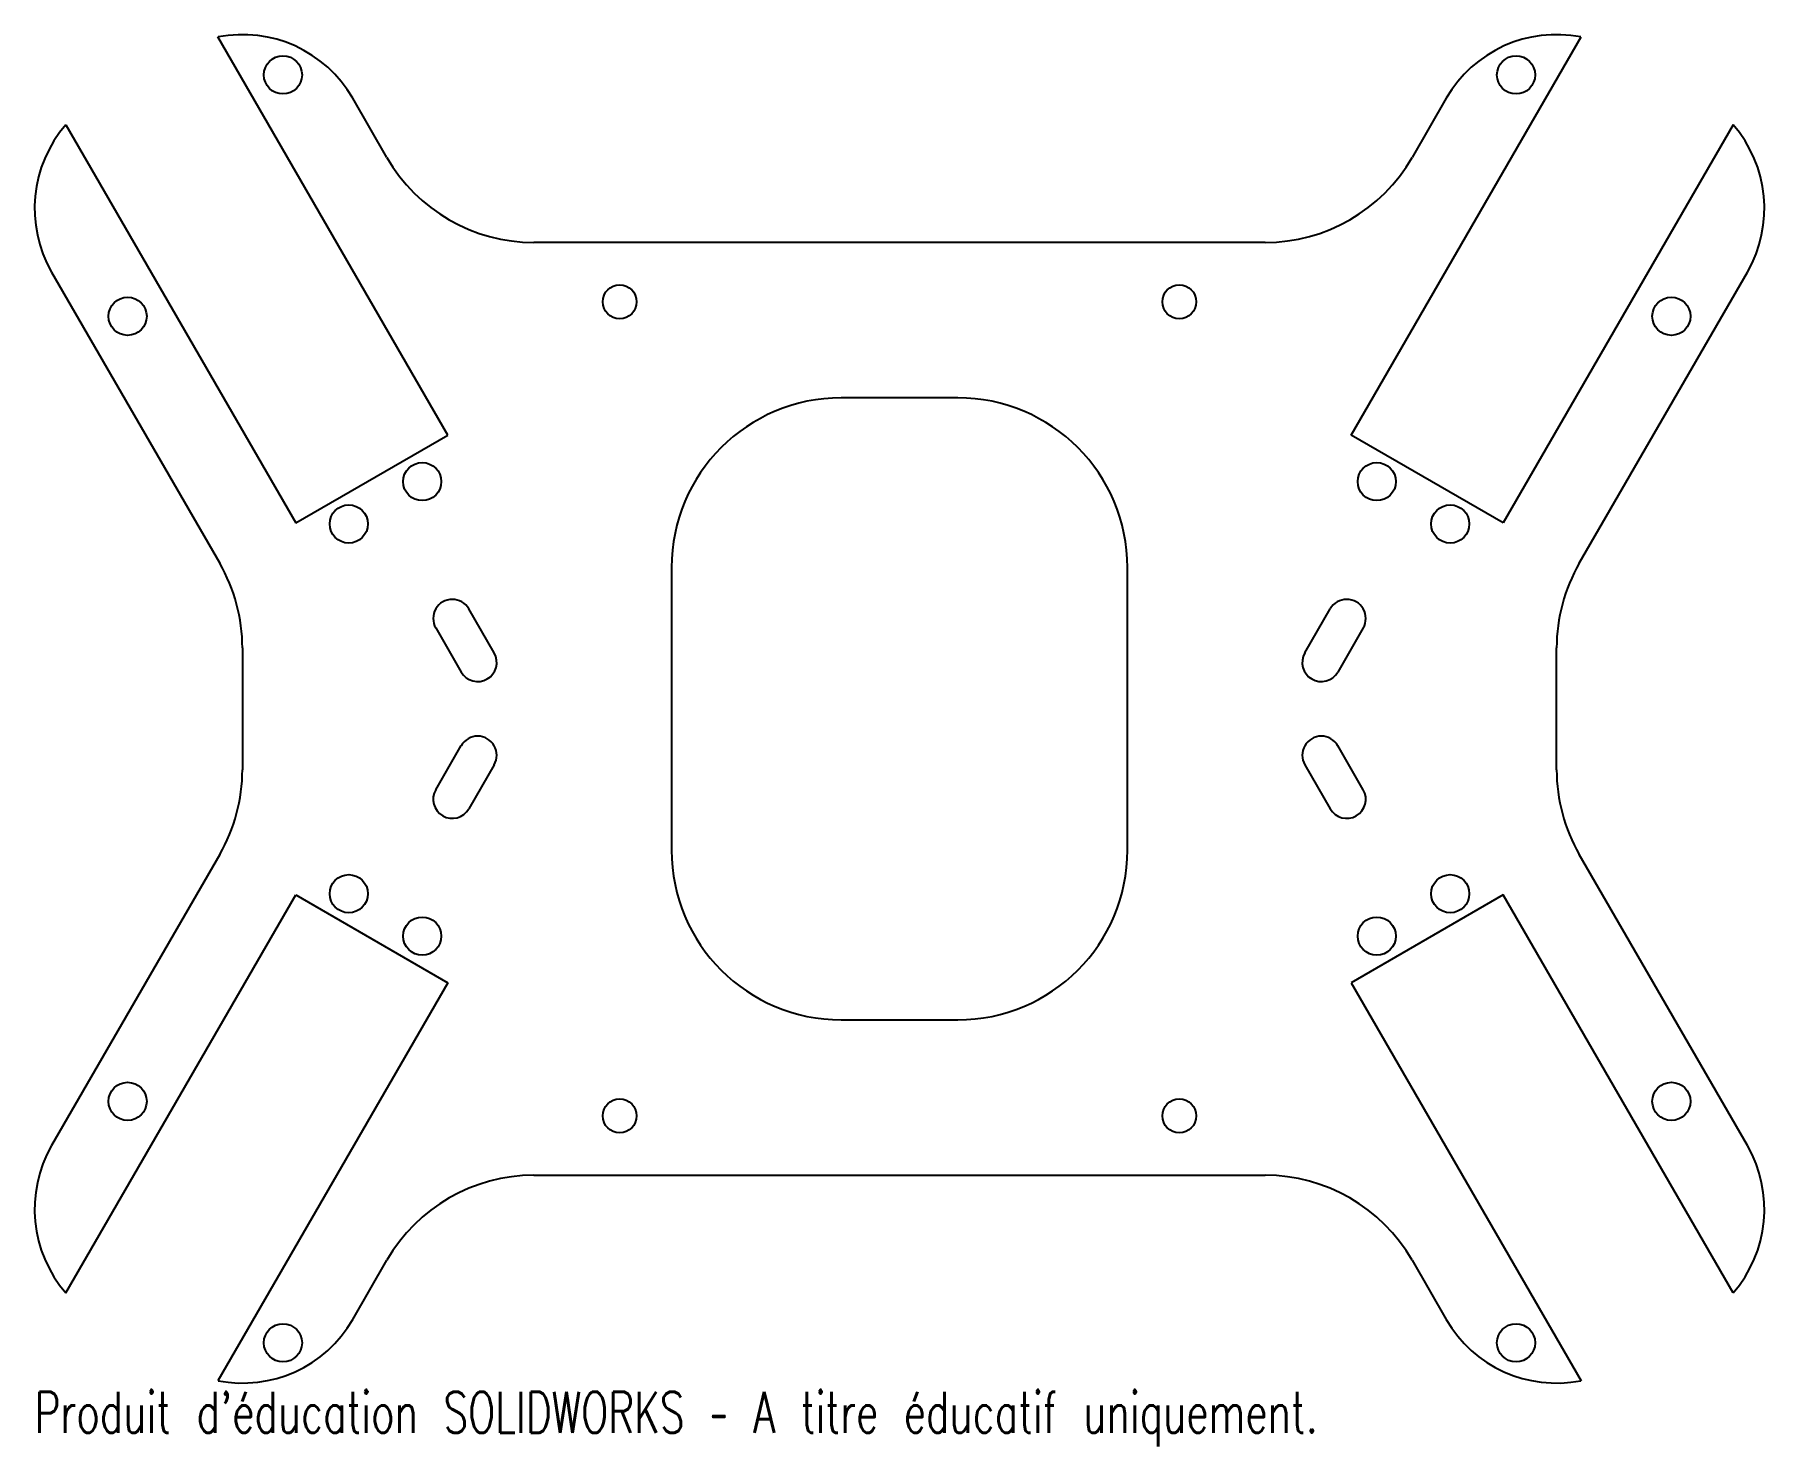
# Model space of a CAD drawing. Header units: millimetres. Extents: x -102 to 102, y -87 to 80.
import ezdxf

# ---------------------------------------------------------------- set-up
doc = ezdxf.new("R2010")
doc.units = ezdxf.units.MM
doc.styles.add('SLDTEXTSTYLE0', font='TXT', dxfattribs={"width": 0.7, "bigfont": 'bigfont'})

msp = doc.modelspace()

# ---------------------------------------------------------------- linework, layer by layer
at = {"color": 7, "linetype": 'Continuous', "lineweight": 25}
for p, q in [((-53.28, 32.29), (-80.38, 79.23)), ((53.28, 32.29), (80.38, 79.23)), ((-60.45, 65), (-64.49, 72.01)), ((64.49, 72.01), (60.45, 65)), ((-98.31, 68.88), (-71.21, 21.94)), ((98.31, 68.88), (71.21, 21.94)), ((43.13, 55), (-43.13, 55)), ((-100, 51.51), (-80.18, 17.18)), ((80.18, 17.18), (100, 51.51)), ((6.88, 36.67), (-6.88, 36.67)), ((-71.21, 21.94), (-53.28, 32.29)), ((71.21, 21.94), (53.28, 32.29)), ((-26.88, 16.67), (-26.88, -16.67)), ((26.88, -16.67), (26.88, 16.67)), ((-47.8, 6.59), (-50.8, 11.79)), ((47.8, 6.59), (50.8, 11.79)), ((-54.7, 9.54), (-51.7, 4.34)), ((54.7, 9.54), (51.7, 4.34)), ((-77.5, 7.18), (-77.5, -7.18)), ((77.5, -7.18), (77.5, 7.18)), ((-54.7, -9.54), (-51.7, -4.34)), ((54.7, -9.54), (51.7, -4.34)), ((-47.8, -6.59), (-50.8, -11.79)), ((47.8, -6.59), (50.8, -11.79)), ((-80.18, -17.18), (-100, -51.51)), ((100, -51.51), (80.18, -17.18)), ((-98.31, -68.88), (-71.21, -21.94)), ((-71.21, -21.94), (-53.28, -32.29)), ((71.21, -21.94), (53.28, -32.29)), ((98.31, -68.88), (71.21, -21.94)), ((-53.28, -32.29), (-80.38, -79.23)), ((53.28, -32.29), (80.38, -79.23)), ((-6.88, -36.67), (6.88, -36.67)), ((-43.13, -55), (43.13, -55)), ((-64.49, -72.01), (-60.45, -65)), ((60.45, -65), (64.49, -72.01))]:
    msp.add_line(p, q, dxfattribs=at)
for centre, radius in [((-72.72, 74.76), 2.25), ((72.72, 74.76), 2.25), ((-33, 48), 2), ((33, 48), 2), ((-91.04, 46.29), 2.25), ((91.04, 46.29), 2.25), ((-56.29, 26.8), 2.25), ((56.29, 26.8), 2.25), ((-64.95, 21.8), 2.25), ((64.95, 21.8), 2.25), ((-64.95, -21.8), 2.25), ((64.95, -21.8), 2.25), ((-56.29, -26.8), 2.25), ((56.29, -26.8), 2.25), ((-91.04, -46.29), 2.25), ((91.04, -46.29), 2.25), ((-33, -48), 2), ((33, -48), 2), ((-72.72, -74.76), 2.25), ((72.72, -74.76), 2.25)]:
    msp.add_circle(centre, radius, dxfattribs=at)
for centre, radius, start, end in [((-77.48, 64.51), 15, 30, 101.1354), ((77.48, 64.51), 15, 78.8646, 150), ((-87.01, 59.01), 15, 138.8646, 210), ((87.01, 59.01), 15, 330, 41.1354), ((-43.13, 75), 20, 210, 270), ((43.13, 75), 20, 270, 330), ((-6.88, 16.67), 20, 90, 180), ((6.88, 16.67), 20, 0, 90), ((-97.5, 7.18), 20, 0, 30), ((97.5, 7.18), 20, 150, 180), ((-52.75, 10.66), 2.25, 30, 210), ((52.75, 10.66), 2.25, 330, 150), ((-49.75, 5.47), 2.25, 210, 30), ((49.75, 5.47), 2.25, 150, 330), ((-49.75, -5.47), 2.25, 330, 150), ((49.75, -5.47), 2.25, 30, 210), ((-97.5, -7.18), 20, 330, 0), ((97.5, -7.18), 20, 180, 210), ((-52.75, -10.66), 2.25, 150, 330), ((52.75, -10.66), 2.25, 210, 30), ((-6.88, -16.67), 20, 180, 270), ((6.88, -16.67), 20, 270, 0), ((-87.01, -59.01), 15, 150, 221.1354), ((87.01, -59.01), 15, 318.8646, 30), ((-43.13, -75), 20, 90, 150), ((43.13, -75), 20, 30, 90), ((-77.48, -64.51), 15, 258.8646, 330), ((77.48, -64.51), 15, 210, 281.1354)]:
    msp.add_arc(centre, radius, start, end, dxfattribs=at)

# ---------------------------------------------------------------- texts
at = {"color": 7, "linetype": 'Continuous', "insert": (-102.01, -80.53), "char_height": 4.8336, "attachment_point": 1, "style": 'SLDTEXTSTYLE0'}
msp.add_mtext("Produit d'éducation SOLIDWORKS – A titre éducatif uniquement.", dxfattribs=at)

doc.saveas('drawing.dxf')
